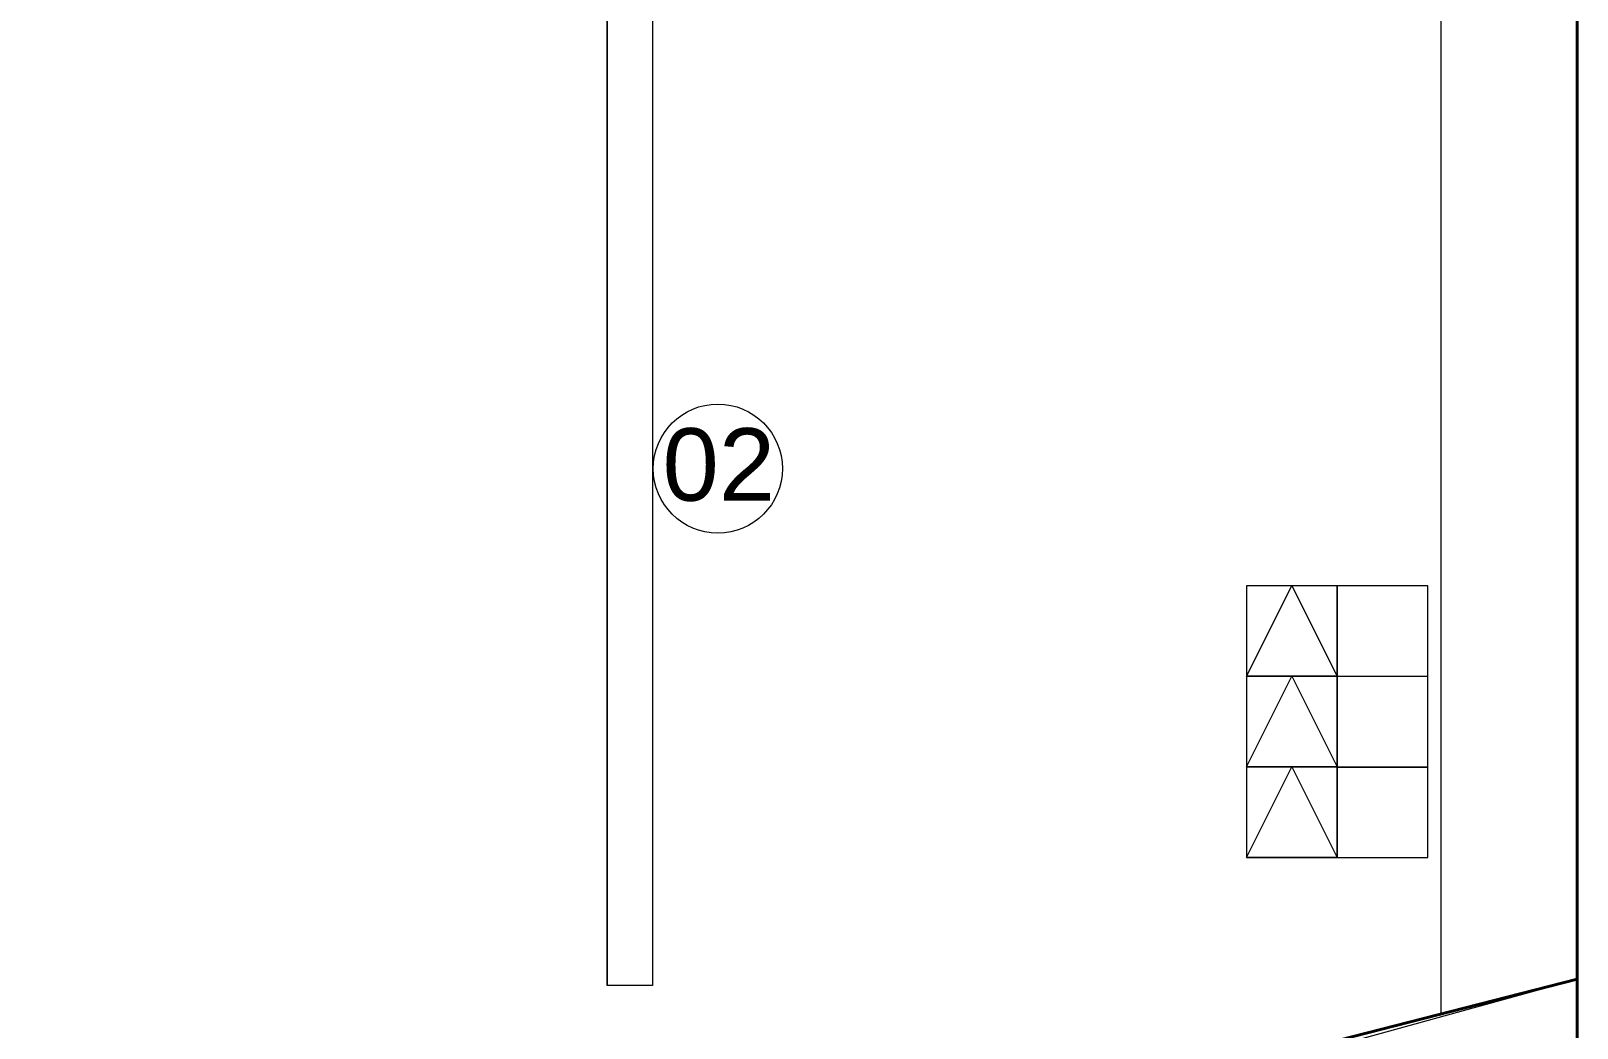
# Model space of a CAD drawing. Header units: millimetres. Extents: x -159872 to 386485, y -250577 to 158966.
# Drawn here: x 158046 to 159752, y 2786 to 3886 of the extents above; entities that cross this region are included whole.
import ezdxf

# ---------------------------------------------------------------- set-up
doc = ezdxf.new("R2010")
doc.units = ezdxf.units.MM
for name, color, linetype, lineweight in [('LDS-equipment-audio visual', 2, 'Continuous', 13), ('LDS-equipment-kitchen equipment', 3, 'Continuous', 13), ('LDS-struct-extg-partitions', 107, 'Continuous', 35), ('LDS-struct-extg-walls', 1, 'Continuous', 40), ('LDS-struct-new-partitions', 4, 'Continuous', 35)]:
    doc.layers.add(name, color=color, linetype=linetype, lineweight=lineweight)
doc.styles.add('Swiss 721 Light Extended BT', font='')
doc.styles.get('Swiss 721 Light Extended BT').set_extended_font_data('Swiss 721 Light Extended BT')

# ---------------------------------------------------------------- blocks, each defined once
blk = doc.blocks.new('Group-400')
at = {"layer": 'LDS-equipment-kitchen equipment'}
for points in [[(98713.8, 39631.7, 0), (98813.8, 39631.7, 0), (98813.8, 39731.7, 0), (98713.8, 39731.7, 0), (98713.8, 39631.7, 0)], [(98713.8, 39631.7, 0), (98763.8, 39731.7, 0), (98813.8, 39631.7, 0), (98713.8, 39631.7, 0)]]:
    blk.add_polyline3d(points, dxfattribs=at)
blk = doc.blocks.new('Group-401')
at = {"layer": 'LDS-equipment-kitchen equipment'}
for points in [[(98713.8, 39531.7, 0), (98813.8, 39531.7, 0), (98813.8, 39631.7, 0), (98713.8, 39631.7, 0), (98713.8, 39531.7, 0)], [(98713.8, 39531.7, 0), (98763.8, 39631.7, 0), (98813.8, 39531.7, 0), (98713.8, 39531.7, 0)]]:
    blk.add_polyline3d(points, dxfattribs=at)
blk = doc.blocks.new('Group-402')
at = {"layer": 'LDS-equipment-kitchen equipment'}
for points in [[(98713.8, 39431.7, 0), (98813.8, 39431.7, 0), (98813.8, 39531.7, 0), (98713.8, 39531.7, 0), (98713.8, 39431.7, 0)], [(98713.8, 39431.7, 0), (98763.8, 39531.7, 0), (98813.8, 39431.7, 0), (98713.8, 39431.7, 0)]]:
    blk.add_polyline3d(points, dxfattribs=at)
blk = doc.blocks.new('Group-403')
at = {"layer": 'LDS-equipment-kitchen equipment'}
blk.add_polyline3d([(98813.9, 39631.7, 0), (98913.9, 39631.7, 0), (98913.9, 39731.7, 0), (98813.9, 39731.7, 0), (98813.9, 39631.7, 0)], dxfattribs=at)
blk.add_polyline3d([(98813.9, 39631.7, 0), (98913.9, 39631.7, 0), (98913.9, 39731.7, 0), (98813.9, 39731.7, 0), (98813.9, 39631.7, 0)], dxfattribs=at)
blk.add_polyline3d([(98813.9, 39631.7, 0), (98913.9, 39631.7, 0), (98913.9, 39731.7, 0), (98813.9, 39731.7, 0), (98813.9, 39631.7, 0)], dxfattribs=at)
blk.add_polyline3d([(98813.9, 39631.7, 0), (98913.9, 39631.7, 0), (98913.9, 39731.7, 0), (98813.9, 39731.7, 0), (98813.9, 39631.7, 0)], dxfattribs=at)
blk = doc.blocks.new('Group-404')
at = {"layer": 'LDS-equipment-kitchen equipment'}
for points in [[(98813.9, 39531.6, 0), (98913.9, 39531.6, 0), (98913.9, 39631.6, 0), (98813.9, 39631.6, 0), (98813.9, 39531.6, 0)], [(98813.9, 39431.6, 0), (98913.9, 39431.6, 0), (98913.9, 39531.6, 0), (98813.9, 39531.6, 0), (98813.9, 39431.6, 0)]]:
    blk.add_polyline3d(points, dxfattribs=at)
for name in ['Group-400', 'Group-403', 'Group-401', 'Group-402']:
    blk.add_blockref(name, (0, 0), dxfattribs=at)
blk = doc.blocks.new('Group-410')
at = {"layer": 'LDS-equipment-kitchen equipment'}
blk.add_circle((98130.6, 39860.9), 71.2, dxfattribs=at)
blk.add_blockref('Group-404', (0, 0), dxfattribs=at)
at = {"layer": 'LDS-equipment-kitchen equipment', "insert": (98131.7, 39864.9), "char_height": 80, "attachment_point": 5, "rotation": 0.0005, "line_spacing_factor": 0.25, "style": 'Swiss 721 Light Extended BT'}
blk.add_mtext('02', dxfattribs=at)

msp = doc.modelspace()

# ---------------------------------------------------------------- linework, layer by layer
at = {"layer": 'LDS-equipment-audio visual'}
for p, q in [((158682.17046, 6254.01288), (158682.17046, 2832.82)), ((158732.17046, 6254.01288), (158732.17046, 2832.82))]:
    msp.add_line(p, q, dxfattribs=at)
at = {"layer": 'LDS-equipment-audio visual', "lineweight": 18, "flags": 128}
msp.add_lwpolyline([(158682.17046, 6254.01288), (158732.17046, 6254.01288), (158732.17046, 2832.82), (158682.17046, 2832.82)], close=True, dxfattribs=at)
at = {"layer": 'LDS-struct-extg-partitions', "lineweight": 18, "flags": 128}
msp.add_lwpolyline([(158252.82029, -3795.94671), (158252.82029, -3690.94671), (158152.3718, -3690.94671), (158152.3718, -2867.32439), (158046.17259, -2867.32439), (158046.17259, -320.43443), (158534.28022, -320.43443), (158534.52725, 2504.05331), (159752.17046, 2839.89862), (159752.17046, -3795.94671)], close=True, dxfattribs=at)
at = {"layer": 'LDS-struct-extg-walls'}
for p, q in [((159752.17046, 4979.05329), (159752.17046, -3795.94671)), ((159752.17046, 2839.89862), (158437.17046, 2504.05331))]:
    msp.add_line(p, q, dxfattribs=at)
at = {"layer": 'LDS-struct-new-partitions', "lineweight": 18}
msp.add_line((159602.17046, 2801.58927), (159602.17046, 7097.61711), dxfattribs=at)

# ---------------------------------------------------------------- block references
at = {"layer": 'LDS-equipment-kitchen equipment', "color": 7}
msp.add_blockref('Group-410', (60673.51323, -36457.51522), dxfattribs=at)

doc.saveas('drawing.dxf')
